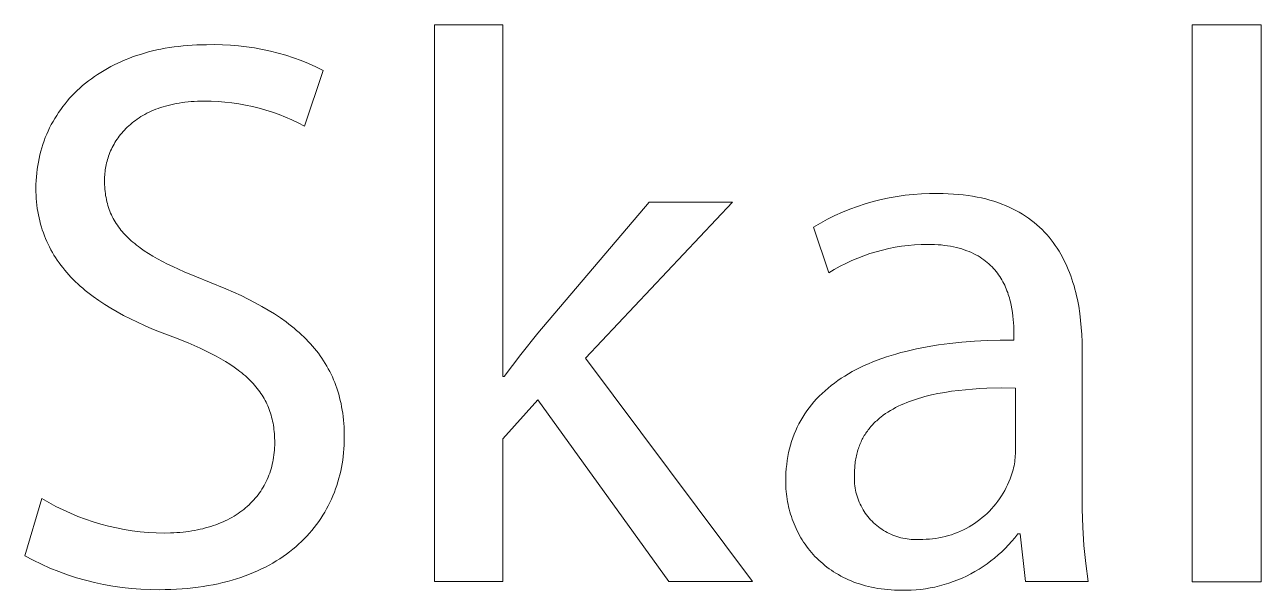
# Model space of a CAD drawing. Header units: millimetres. Extents: x -1893 to 2799, y -925 to 2353.
# Drawn here: x 2413.1 to 2487.2, y -721.5 to -687.7 of the extents above; entities that cross this region are included whole.
import ezdxf

# ---------------------------------------------------------------- set-up
doc = ezdxf.new("R2010")
doc.units = ezdxf.units.MM
doc.header["$MEASUREMENT"] = 0
doc.layers.add('Domyślny', color=7, linetype='Continuous', true_color=0x000000)

msp = doc.modelspace()

# ---------------------------------------------------------------- linework, layer by layer
at = {"layer": 'Domyślny', "color": 18, "lineweight": 15, "true_color": 0x000000}
for p, q in [((2437.676, -721.028), (2437.676, -687.67)), ((2437.676, -687.67), (2441.77, -687.67)), ((2441.77, -687.67), (2441.77, -708.731)), ((2483.097, -687.671), (2487.238, -687.671)), ((2483.097, -721.029), (2483.097, -687.671)), ((2487.238, -687.671), (2487.238, -721.029)), ((2420.537, -689.302), (2420.784, -689.24)), ((2420.784, -689.24), (2421.034, -689.182)), ((2421.034, -689.182), (2421.288, -689.128)), ((2421.288, -689.128), (2421.545, -689.08)), ((2421.545, -689.08), (2421.806, -689.036)), ((2421.806, -689.036), (2422.07, -688.998)), ((2422.07, -688.998), (2422.338, -688.964)), ((2422.338, -688.964), (2422.609, -688.935)), ((2422.609, -688.935), (2422.883, -688.912)), ((2422.883, -688.912), (2423.161, -688.893)), ((2423.161, -688.893), (2423.442, -688.88)), ((2423.442, -688.88), (2423.726, -688.872)), ((2423.726, -688.872), (2424.013, -688.87)), ((2424.013, -688.87), (2424.495, -688.861)), ((2424.495, -688.861), (2424.978, -688.868)), ((2424.978, -688.868), (2425.46, -688.891)), ((2425.46, -688.891), (2425.941, -688.931)), ((2425.941, -688.931), (2426.421, -688.986)), ((2426.421, -688.986), (2426.898, -689.058)), ((2426.898, -689.058), (2427.373, -689.145)), ((2427.373, -689.145), (2427.844, -689.248)), ((2427.844, -689.248), (2428.312, -689.367)), ((2418.486, -690.069), (2418.699, -689.967)), ((2418.699, -689.967), (2418.915, -689.868)), ((2418.915, -689.868), (2419.135, -689.774)), ((2419.135, -689.774), (2419.359, -689.684)), ((2419.359, -689.684), (2419.587, -689.599)), ((2419.587, -689.599), (2419.819, -689.518)), ((2419.819, -689.518), (2420.055, -689.442)), ((2420.055, -689.442), (2420.294, -689.37)), ((2420.294, -689.37), (2420.537, -689.302)), ((2428.312, -689.367), (2428.776, -689.501)), ((2428.776, -689.501), (2429.234, -689.651)), ((2429.234, -689.651), (2429.688, -689.816)), ((2429.688, -689.816), (2430.136, -689.996)), ((2430.136, -689.996), (2430.577, -690.191)), ((2417.3, -690.77), (2417.487, -690.643)), ((2417.487, -690.643), (2417.679, -690.521)), ((2417.679, -690.521), (2417.874, -690.402)), ((2417.874, -690.402), (2418.074, -690.287)), ((2418.074, -690.287), (2418.278, -690.176)), ((2418.278, -690.176), (2418.486, -690.069)), ((2431.012, -690.401), (2429.887, -693.744)), ((2430.577, -690.191), (2431.012, -690.401)), ((2416.269, -691.609), (2416.43, -691.46)), ((2416.43, -691.46), (2416.595, -691.315)), ((2416.595, -691.315), (2416.765, -691.173)), ((2416.765, -691.173), (2416.939, -691.035)), ((2416.939, -691.035), (2417.117, -690.901)), ((2417.117, -690.901), (2417.3, -690.77)), ((2415.674, -692.239), (2415.815, -692.077)), ((2415.815, -692.077), (2415.962, -691.917)), ((2415.962, -691.917), (2416.113, -691.761)), ((2416.113, -691.761), (2416.269, -691.609)), ((2415.037, -693.101), (2415.154, -692.922)), ((2415.154, -692.922), (2415.277, -692.747)), ((2415.277, -692.747), (2415.404, -692.574)), ((2415.404, -692.574), (2415.537, -692.405)), ((2415.537, -692.405), (2415.674, -692.239)), ((2420.45, -692.971), (2420.326, -693.036)), ((2420.577, -692.908), (2420.45, -692.971)), ((2420.707, -692.848), (2420.577, -692.908)), ((2420.842, -692.789), (2420.707, -692.848)), ((2420.979, -692.734), (2420.842, -692.789)), ((2421.12, -692.681), (2420.979, -692.734)), ((2421.265, -692.631), (2421.12, -692.681)), ((2421.413, -692.583), (2421.265, -692.631)), ((2421.565, -692.538), (2421.413, -692.583)), ((2421.72, -692.497), (2421.565, -692.538)), ((2421.879, -692.458), (2421.72, -692.497)), ((2422.041, -692.422), (2421.879, -692.458)), ((2422.208, -692.389), (2422.041, -692.422)), ((2422.377, -692.359), (2422.208, -692.389)), ((2422.551, -692.333), (2422.377, -692.359)), ((2422.728, -692.31), (2422.551, -692.333)), ((2422.909, -692.29), (2422.728, -692.31)), ((2423.094, -692.274), (2422.909, -692.29)), ((2423.283, -692.261), (2423.094, -692.274)), ((2423.475, -692.252), (2423.283, -692.261)), ((2423.672, -692.246), (2423.475, -692.252)), ((2423.872, -692.244), (2423.672, -692.246)), ((2424.29, -692.248), (2423.872, -692.244)), ((2424.707, -692.266), (2424.29, -692.248)), ((2425.123, -692.298), (2424.707, -692.266)), ((2425.539, -692.344), (2425.123, -692.298)), ((2425.952, -692.403), (2425.539, -692.344)), ((2426.363, -692.477), (2425.952, -692.403)), ((2426.772, -692.564), (2426.363, -692.477)), ((2427.177, -692.665), (2426.772, -692.564)), ((2427.579, -692.78), (2427.177, -692.665)), ((2427.976, -692.908), (2427.579, -692.78)), ((2428.369, -693.049), (2427.976, -692.908)), ((2414.617, -693.844), (2414.715, -693.654)), ((2414.715, -693.654), (2414.817, -693.467)), ((2414.817, -693.467), (2414.924, -693.282)), ((2414.924, -693.282), (2415.037, -693.101)), ((2419.362, -693.718), (2419.271, -693.803)), ((2419.456, -693.635), (2419.362, -693.718)), ((2419.553, -693.553), (2419.456, -693.635)), ((2419.654, -693.474), (2419.553, -693.553)), ((2419.757, -693.396), (2419.654, -693.474)), ((2419.864, -693.32), (2419.757, -693.396)), ((2419.975, -693.246), (2419.864, -693.32)), ((2420.088, -693.174), (2419.975, -693.246)), ((2420.205, -693.104), (2420.088, -693.174)), ((2420.326, -693.036), (2420.205, -693.104)), ((2428.757, -693.204), (2428.369, -693.049)), ((2429.14, -693.371), (2428.757, -693.204)), ((2429.517, -693.552), (2429.14, -693.371)), ((2429.887, -693.744), (2429.517, -693.552)), ((2414.281, -694.633), (2414.357, -694.432)), ((2414.357, -694.432), (2414.438, -694.233)), ((2414.438, -694.233), (2414.525, -694.037)), ((2414.525, -694.037), (2414.617, -693.844)), ((2418.721, -694.438), (2418.655, -694.533)), ((2418.791, -694.343), (2418.721, -694.438)), ((2418.863, -694.25), (2418.791, -694.343)), ((2418.938, -694.158), (2418.863, -694.25)), ((2419.017, -694.067), (2418.938, -694.158)), ((2419.098, -693.977), (2419.017, -694.067)), ((2419.183, -693.889), (2419.098, -693.977)), ((2419.271, -693.803), (2419.183, -693.889)), ((2414.084, -695.252), (2414.144, -695.043)), ((2414.144, -695.043), (2414.21, -694.837)), ((2414.21, -694.837), (2414.281, -694.633)), ((2418.319, -695.126), (2418.273, -695.227)), ((2418.368, -695.025), (2418.319, -695.126)), ((2418.419, -694.925), (2418.368, -695.025)), ((2418.474, -694.826), (2418.419, -694.925)), ((2418.531, -694.727), (2418.474, -694.826)), ((2418.592, -694.63), (2418.531, -694.727)), ((2418.655, -694.533), (2418.592, -694.63)), ((2413.9, -696.11), (2413.938, -695.892)), ((2413.938, -695.892), (2413.981, -695.676)), ((2413.981, -695.676), (2414.03, -695.463)), ((2414.03, -695.463), (2414.084, -695.252)), ((2418.055, -695.845), (2418.029, -695.948)), ((2418.085, -695.741), (2418.055, -695.845)), ((2418.117, -695.638), (2418.085, -695.741)), ((2418.152, -695.534), (2418.117, -695.638)), ((2418.189, -695.432), (2418.152, -695.534)), ((2418.23, -695.329), (2418.189, -695.432)), ((2418.273, -695.227), (2418.23, -695.329)), ((2413.821, -696.777), (2413.841, -696.553)), ((2413.841, -696.553), (2413.868, -696.33)), ((2413.868, -696.33), (2413.9, -696.11)), ((2417.915, -696.673), (2417.908, -696.775)), ((2417.923, -696.57), (2417.915, -696.673)), ((2417.934, -696.467), (2417.923, -696.57)), ((2417.948, -696.364), (2417.934, -696.467)), ((2417.964, -696.26), (2417.948, -696.364)), ((2417.983, -696.156), (2417.964, -696.26)), ((2418.005, -696.052), (2417.983, -696.156)), ((2418.029, -695.948), (2418.005, -696.052)), ((2413.794, -697.463), (2413.797, -697.232)), ((2413.797, -697.232), (2413.806, -697.004)), ((2413.806, -697.004), (2413.821, -696.777)), ((2417.905, -696.877), (2417.903, -696.979)), ((2417.903, -696.979), (2417.905, -697.117)), ((2417.908, -696.775), (2417.905, -696.877)), ((2417.905, -697.117), (2417.909, -697.253)), ((2417.909, -697.253), (2417.916, -697.386)), ((2417.916, -697.386), (2417.926, -697.518)), ((2413.797, -697.67), (2413.794, -697.463)), ((2413.804, -697.875), (2413.797, -697.67)), ((2413.815, -698.078), (2413.804, -697.875)), ((2413.831, -698.277), (2413.815, -698.078)), ((2417.926, -697.518), (2417.939, -697.648)), ((2417.939, -697.648), (2417.955, -697.775)), ((2417.955, -697.775), (2417.973, -697.901)), ((2417.973, -697.901), (2417.995, -698.025)), ((2417.995, -698.025), (2418.019, -698.147)), ((2418.019, -698.147), (2418.046, -698.267)), ((2463.976, -698.262), (2464.45, -698.143)), ((2464.45, -698.143), (2464.928, -698.04)), ((2464.928, -698.04), (2465.409, -697.954)), ((2465.409, -697.954), (2465.893, -697.885)), ((2465.893, -697.885), (2466.379, -697.832)), ((2466.379, -697.832), (2466.866, -697.797)), ((2466.866, -697.797), (2467.355, -697.778)), ((2467.355, -697.778), (2467.843, -697.777)), ((2467.843, -697.777), (2468.165, -697.78)), ((2468.165, -697.78), (2468.479, -697.791)), ((2468.479, -697.791), (2468.785, -697.808)), ((2468.785, -697.808), (2469.084, -697.831)), ((2469.084, -697.831), (2469.375, -697.862)), ((2469.375, -697.862), (2469.66, -697.898)), ((2469.66, -697.898), (2469.937, -697.941)), ((2469.937, -697.941), (2470.207, -697.99)), ((2470.207, -697.99), (2470.47, -698.045)), ((2470.47, -698.045), (2470.726, -698.106)), ((2470.726, -698.106), (2470.976, -698.173)), ((2413.852, -698.474), (2413.831, -698.277)), ((2413.877, -698.669), (2413.852, -698.474)), ((2413.907, -698.861), (2413.877, -698.669)), ((2413.941, -699.051), (2413.907, -698.861)), ((2418.046, -698.267), (2418.076, -698.385)), ((2418.076, -698.385), (2418.11, -698.501)), ((2418.11, -698.501), (2418.146, -698.616)), ((2418.146, -698.616), (2418.185, -698.729)), ((2418.185, -698.729), (2418.227, -698.841)), ((2418.227, -698.841), (2418.272, -698.95)), ((2443.879, -706.138), (2450.55, -698.294)), ((2455.535, -698.294), (2446.738, -707.638)), ((2450.55, -698.294), (2455.535, -698.294)), ((2461.684, -699.102), (2462.13, -698.902)), ((2462.13, -698.902), (2462.583, -698.718)), ((2462.583, -698.718), (2463.042, -698.55)), ((2463.042, -698.55), (2463.506, -698.398)), ((2463.506, -698.398), (2463.976, -698.262)), ((2470.976, -698.173), (2471.218, -698.245)), ((2471.218, -698.245), (2471.454, -698.324)), ((2471.454, -698.324), (2471.683, -698.407)), ((2471.683, -698.407), (2471.906, -698.496)), ((2471.906, -698.496), (2472.123, -698.59)), ((2472.123, -698.59), (2472.333, -698.69)), ((2472.333, -698.69), (2472.536, -698.794)), ((2472.536, -698.794), (2472.734, -698.904)), ((2472.734, -698.904), (2472.925, -699.018)), ((2413.979, -699.238), (2413.941, -699.051)), ((2414.022, -699.423), (2413.979, -699.238)), ((2414.07, -699.606), (2414.022, -699.423)), ((2414.121, -699.786), (2414.07, -699.606)), ((2418.272, -698.95), (2418.32, -699.059)), ((2418.32, -699.059), (2418.371, -699.165)), ((2418.371, -699.165), (2418.426, -699.271)), ((2418.426, -699.271), (2418.483, -699.374)), ((2418.483, -699.374), (2418.543, -699.477)), ((2418.543, -699.477), (2418.606, -699.577)), ((2418.606, -699.577), (2418.673, -699.677)), ((2460.391, -699.793), (2460.814, -699.547)), ((2460.814, -699.547), (2461.245, -699.317)), ((2461.245, -699.317), (2461.684, -699.102)), ((2472.925, -699.018), (2473.11, -699.137)), ((2473.11, -699.137), (2473.29, -699.26)), ((2473.29, -699.26), (2473.463, -699.388)), ((2473.463, -699.388), (2473.631, -699.52)), ((2473.631, -699.52), (2473.793, -699.657)), ((2414.177, -699.964), (2414.121, -699.786)), ((2414.238, -700.139), (2414.177, -699.964)), ((2414.302, -700.312), (2414.238, -700.139)), ((2414.371, -700.483), (2414.302, -700.312)), ((2418.673, -699.677), (2418.742, -699.775)), ((2418.742, -699.775), (2418.815, -699.872)), ((2418.815, -699.872), (2418.891, -699.968)), ((2418.891, -699.968), (2418.969, -700.063)), ((2418.969, -700.063), (2419.051, -700.156)), ((2419.051, -700.156), (2419.137, -700.249)), ((2419.137, -700.249), (2419.225, -700.34)), ((2419.225, -700.34), (2419.317, -700.43)), ((2461.312, -702.527), (2460.391, -699.793)), ((2473.793, -699.657), (2473.949, -699.798)), ((2473.949, -699.798), (2474.1, -699.942)), ((2474.1, -699.942), (2474.245, -700.091)), ((2474.245, -700.091), (2474.385, -700.243)), ((2474.385, -700.243), (2474.519, -700.399)), ((2414.444, -700.652), (2414.371, -700.483)), ((2414.521, -700.818), (2414.444, -700.652)), ((2414.603, -700.982), (2414.521, -700.818)), ((2414.688, -701.144), (2414.603, -700.982)), ((2419.317, -700.43), (2419.411, -700.519)), ((2419.411, -700.519), (2419.509, -700.608)), ((2419.509, -700.608), (2419.61, -700.695)), ((2419.61, -700.695), (2419.715, -700.782)), ((2419.715, -700.782), (2419.822, -700.867)), ((2419.822, -700.867), (2419.933, -700.952)), ((2419.933, -700.952), (2420.047, -701.037)), ((2420.047, -701.037), (2420.285, -701.203)), ((2464.912, -701.077), (2464.532, -701.165)), ((2465.295, -701.001), (2464.912, -701.077)), ((2465.68, -700.939), (2465.295, -701.001)), ((2466.067, -700.89), (2465.68, -700.939)), ((2466.455, -700.855), (2466.067, -700.89)), ((2466.844, -700.833), (2466.455, -700.855)), ((2467.234, -700.824), (2466.844, -700.833)), ((2467.449, -700.826), (2467.234, -700.824)), ((2467.659, -700.834), (2467.449, -700.826)), ((2467.862, -700.846), (2467.659, -700.834)), ((2468.059, -700.862), (2467.862, -700.846)), ((2468.251, -700.883), (2468.059, -700.862)), ((2468.437, -700.909), (2468.251, -700.883)), ((2468.618, -700.939), (2468.437, -700.909)), ((2468.793, -700.973), (2468.618, -700.939)), ((2468.963, -701.011), (2468.793, -700.973)), ((2469.127, -701.053), (2468.963, -701.011)), ((2469.286, -701.099), (2469.127, -701.053)), ((2469.44, -701.149), (2469.286, -701.099)), ((2474.519, -700.399), (2474.649, -700.559)), ((2474.649, -700.559), (2474.773, -700.722)), ((2474.773, -700.722), (2474.892, -700.889)), ((2474.892, -700.889), (2475.006, -701.058)), ((2475.006, -701.058), (2475.115, -701.231)), ((2414.778, -701.304), (2414.688, -701.144)), ((2414.872, -701.462), (2414.778, -701.304)), ((2414.97, -701.617), (2414.872, -701.462)), ((2415.071, -701.771), (2414.97, -701.617)), ((2415.177, -701.922), (2415.071, -701.771)), ((2420.285, -701.203), (2420.537, -701.366)), ((2420.537, -701.366), (2420.801, -701.528)), ((2420.801, -701.528), (2421.079, -701.687)), ((2421.079, -701.687), (2421.371, -701.845)), ((2421.371, -701.845), (2421.676, -702.002)), ((2462.691, -701.799), (2462.337, -701.963)), ((2463.05, -701.647), (2462.691, -701.799)), ((2463.414, -701.508), (2463.05, -701.647)), ((2463.783, -701.381), (2463.414, -701.508)), ((2464.156, -701.266), (2463.783, -701.381)), ((2464.532, -701.165), (2464.156, -701.266)), ((2469.589, -701.202), (2469.44, -701.149)), ((2469.733, -701.259), (2469.589, -701.202)), ((2469.872, -701.319), (2469.733, -701.259)), ((2470.006, -701.383), (2469.872, -701.319)), ((2470.136, -701.449), (2470.006, -701.383)), ((2470.261, -701.519), (2470.136, -701.449)), ((2470.381, -701.592), (2470.261, -701.519)), ((2470.497, -701.667), (2470.381, -701.592)), ((2470.608, -701.746), (2470.497, -701.667)), ((2470.715, -701.826), (2470.608, -701.746)), ((2470.818, -701.91), (2470.715, -701.826)), ((2475.115, -701.231), (2475.219, -701.407)), ((2475.219, -701.407), (2475.319, -701.586)), ((2475.319, -701.586), (2475.414, -701.767)), ((2475.414, -701.767), (2475.504, -701.951)), ((2415.287, -702.071), (2415.177, -701.922)), ((2415.401, -702.218), (2415.287, -702.071)), ((2415.519, -702.363), (2415.401, -702.218)), ((2415.64, -702.506), (2415.519, -702.363)), ((2415.766, -702.647), (2415.64, -702.506)), ((2421.676, -702.002), (2421.994, -702.158)), ((2421.994, -702.158), (2422.673, -702.467)), ((2422.673, -702.467), (2423.408, -702.776)), ((2461.648, -702.327), (2461.312, -702.527)), ((2461.989, -702.139), (2461.648, -702.327)), ((2462.337, -701.963), (2461.989, -702.139)), ((2470.917, -701.995), (2470.818, -701.91)), ((2471.011, -702.083), (2470.917, -701.995)), ((2471.102, -702.173), (2471.011, -702.083)), ((2471.188, -702.266), (2471.102, -702.173)), ((2471.271, -702.36), (2471.188, -702.266)), ((2471.35, -702.456), (2471.271, -702.36)), ((2471.426, -702.553), (2471.35, -702.456)), ((2471.498, -702.653), (2471.426, -702.553)), ((2475.504, -701.951), (2475.59, -702.138)), ((2475.59, -702.138), (2475.671, -702.327)), ((2475.671, -702.327), (2475.748, -702.518)), ((2475.748, -702.518), (2475.821, -702.712)), ((2415.895, -702.786), (2415.766, -702.647)), ((2416.029, -702.924), (2415.895, -702.786)), ((2416.166, -703.059), (2416.029, -702.924)), ((2416.306, -703.192), (2416.166, -703.059)), ((2416.451, -703.324), (2416.306, -703.192)), ((2416.599, -703.453), (2416.451, -703.324)), ((2423.408, -702.776), (2424.2, -703.088)), ((2424.2, -703.088), (2425.174, -703.484)), ((2471.566, -702.753), (2471.498, -702.653)), ((2471.631, -702.855), (2471.566, -702.753)), ((2471.693, -702.959), (2471.631, -702.855)), ((2471.751, -703.063), (2471.693, -702.959)), ((2471.806, -703.169), (2471.751, -703.063)), ((2471.858, -703.275), (2471.806, -703.169)), ((2471.907, -703.383), (2471.858, -703.275)), ((2475.821, -702.712), (2475.889, -702.908)), ((2475.889, -702.908), (2475.953, -703.105)), ((2475.953, -703.105), (2476.014, -703.305)), ((2476.014, -703.305), (2476.07, -703.506)), ((2416.751, -703.581), (2416.599, -703.453)), ((2416.907, -703.707), (2416.751, -703.581)), ((2417.066, -703.831), (2416.907, -703.707)), ((2417.229, -703.954), (2417.066, -703.831)), ((2417.565, -704.193), (2417.229, -703.954)), ((2425.174, -703.484), (2425.638, -703.687)), ((2425.638, -703.687), (2426.086, -703.893)), ((2426.086, -703.893), (2426.518, -704.104)), ((2471.954, -703.491), (2471.907, -703.383)), ((2471.997, -703.599), (2471.954, -703.491)), ((2472.038, -703.708), (2471.997, -703.599)), ((2472.076, -703.818), (2472.038, -703.708)), ((2472.111, -703.927), (2472.076, -703.818)), ((2472.144, -704.037), (2472.111, -703.927)), ((2472.175, -704.147), (2472.144, -704.037)), ((2476.07, -703.506), (2476.122, -703.709)), ((2476.122, -703.709), (2476.171, -703.914)), ((2476.171, -703.914), (2476.216, -704.12)), ((2417.916, -704.426), (2417.565, -704.193)), ((2418.281, -704.652), (2417.916, -704.426)), ((2418.659, -704.872), (2418.281, -704.652)), ((2426.518, -704.104), (2426.936, -704.32)), ((2426.936, -704.32), (2427.337, -704.54)), ((2427.337, -704.54), (2427.723, -704.765)), ((2427.723, -704.765), (2428.094, -704.995)), ((2472.203, -704.257), (2472.175, -704.147)), ((2472.229, -704.366), (2472.203, -704.257)), ((2472.252, -704.475), (2472.229, -704.366)), ((2472.294, -704.693), (2472.252, -704.475)), ((2472.327, -704.907), (2472.294, -704.693)), ((2476.216, -704.12), (2476.257, -704.327)), ((2476.257, -704.327), (2476.295, -704.536)), ((2476.295, -704.536), (2476.36, -704.956)), ((2419.051, -705.085), (2418.659, -704.872)), ((2419.456, -705.292), (2419.051, -705.085)), ((2419.874, -705.493), (2419.456, -705.292)), ((2420.305, -705.689), (2419.874, -705.493)), ((2428.094, -704.995), (2428.448, -705.231)), ((2428.448, -705.231), (2428.787, -705.472)), ((2428.787, -705.472), (2428.951, -705.595)), ((2472.354, -705.118), (2472.327, -704.907)), ((2472.375, -705.325), (2472.354, -705.118)), ((2472.389, -705.526), (2472.375, -705.325)), ((2472.399, -705.721), (2472.389, -705.526)), ((2476.36, -704.956), (2476.412, -705.379)), ((2476.412, -705.379), (2476.451, -705.805)), ((2420.748, -705.879), (2420.305, -705.689)), ((2421.205, -706.063), (2420.748, -705.879)), ((2421.673, -706.242), (2421.205, -706.063)), ((2422.153, -706.416), (2421.673, -706.242)), ((2428.951, -705.595), (2429.111, -705.72)), ((2429.111, -705.72), (2429.267, -705.846)), ((2429.267, -705.846), (2429.419, -705.974)), ((2429.419, -705.974), (2429.567, -706.103)), ((2429.567, -706.103), (2429.711, -706.234)), ((2429.711, -706.234), (2429.851, -706.367)), ((2442.85, -707.418), (2443.879, -706.138)), ((2472.404, -705.909), (2472.399, -705.721)), ((2472.406, -706.089), (2472.404, -705.909)), ((2472.406, -706.558), (2472.406, -706.089)), ((2476.451, -705.805), (2476.478, -706.233)), ((2476.478, -706.233), (2476.494, -706.661)), ((2422.923, -706.724), (2422.153, -706.416)), ((2423.286, -706.88), (2422.923, -706.724)), ((2423.634, -707.036), (2423.286, -706.88)), ((2423.967, -707.194), (2423.634, -707.036)), ((2429.851, -706.367), (2429.988, -706.502)), ((2429.988, -706.502), (2430.12, -706.639)), ((2430.12, -706.639), (2430.249, -706.777)), ((2430.249, -706.777), (2430.373, -706.917)), ((2430.373, -706.917), (2430.494, -707.06)), ((2430.494, -707.06), (2430.611, -707.204)), ((2466.565, -707.088), (2467.212, -706.961)), ((2467.212, -706.961), (2467.883, -706.851)), ((2467.883, -706.851), (2468.578, -706.758)), ((2468.578, -706.758), (2469.297, -706.683)), ((2469.297, -706.683), (2470.04, -706.625)), ((2470.04, -706.625), (2470.805, -706.585)), ((2470.805, -706.585), (2471.594, -706.562)), ((2471.594, -706.562), (2472.406, -706.558)), ((2476.494, -706.661), (2476.499, -707.089)), ((2424.287, -707.353), (2423.967, -707.194)), ((2424.592, -707.514), (2424.287, -707.353)), ((2424.883, -707.676), (2424.592, -707.514)), ((2425.16, -707.841), (2424.883, -707.676)), ((2430.611, -707.204), (2430.723, -707.35)), ((2430.723, -707.35), (2430.832, -707.498)), ((2430.832, -707.498), (2430.937, -707.648)), ((2430.937, -707.648), (2431.038, -707.801)), ((2431.038, -707.801), (2431.135, -707.955)), ((2441.863, -708.731), (2442.85, -707.418)), ((2446.738, -707.638), (2456.753, -721.028)), ((2463.956, -707.869), (2464.221, -707.766)), ((2464.221, -707.766), (2464.493, -707.666)), ((2464.493, -707.666), (2464.77, -707.571)), ((2464.77, -707.571), (2465.054, -707.48)), ((2465.054, -707.48), (2465.344, -707.393)), ((2465.344, -707.393), (2465.64, -707.31)), ((2465.64, -707.31), (2465.942, -707.232)), ((2465.942, -707.232), (2466.565, -707.088)), ((2476.499, -707.089), (2476.499, -715.589)), ((2425.424, -708.008), (2425.16, -707.841)), ((2425.674, -708.178), (2425.424, -708.008)), ((2425.911, -708.35), (2425.674, -708.178)), ((2426.025, -708.438), (2425.911, -708.35)), ((2426.135, -708.526), (2426.025, -708.438)), ((2426.242, -708.615), (2426.135, -708.526)), ((2431.135, -707.955), (2431.228, -708.112)), ((2431.228, -708.112), (2431.317, -708.271)), ((2431.317, -708.271), (2431.402, -708.432)), ((2431.402, -708.432), (2431.484, -708.595)), ((2462.498, -708.578), (2462.725, -708.449)), ((2462.725, -708.449), (2462.959, -708.325)), ((2462.959, -708.325), (2463.199, -708.205)), ((2463.199, -708.205), (2463.445, -708.089)), ((2463.445, -708.089), (2463.697, -707.977)), ((2463.697, -707.977), (2463.956, -707.869)), ((2426.346, -708.704), (2426.242, -708.615)), ((2426.447, -708.795), (2426.346, -708.704)), ((2426.544, -708.886), (2426.447, -708.795)), ((2426.638, -708.979), (2426.544, -708.886)), ((2426.729, -709.072), (2426.638, -708.979)), ((2426.817, -709.166), (2426.729, -709.072)), ((2426.902, -709.261), (2426.817, -709.166)), ((2426.984, -709.358), (2426.902, -709.261)), ((2431.484, -708.595), (2431.561, -708.761)), ((2431.561, -708.761), (2431.634, -708.929)), ((2431.634, -708.929), (2431.704, -709.1)), ((2431.704, -709.1), (2431.769, -709.273)), ((2431.769, -709.273), (2431.831, -709.448)), ((2441.77, -708.731), (2441.863, -708.731)), ((2461.271, -709.432), (2461.459, -709.28)), ((2461.459, -709.28), (2461.654, -709.131)), ((2461.654, -709.131), (2461.855, -708.987)), ((2461.855, -708.987), (2462.063, -708.847)), ((2462.063, -708.847), (2462.277, -708.71)), ((2462.277, -708.71), (2462.498, -708.578)), ((2427.063, -709.455), (2426.984, -709.358)), ((2427.138, -709.553), (2427.063, -709.455)), ((2427.211, -709.653), (2427.138, -709.553)), ((2427.281, -709.753), (2427.211, -709.653)), ((2427.347, -709.855), (2427.281, -709.753)), ((2427.411, -709.958), (2427.347, -709.855)), ((2427.472, -710.062), (2427.411, -709.958)), ((2431.831, -709.448), (2431.888, -709.626)), ((2431.888, -709.626), (2431.942, -709.807)), ((2431.942, -709.807), (2431.992, -709.99)), ((2431.992, -709.99), (2432.037, -710.175)), ((2460.583, -710.082), (2460.745, -709.914)), ((2460.745, -709.914), (2460.914, -709.749)), ((2460.914, -709.749), (2461.089, -709.589)), ((2461.089, -709.589), (2461.271, -709.432)), ((2466.89, -709.994), (2466.703, -710.049)), ((2467.079, -709.942), (2466.89, -709.994)), ((2467.465, -709.846), (2467.079, -709.942)), ((2467.86, -709.762), (2467.465, -709.846)), ((2468.263, -709.689), (2467.86, -709.762)), ((2468.673, -709.625), (2468.263, -709.689)), ((2469.088, -709.572), (2468.673, -709.625)), ((2469.509, -709.528), (2469.088, -709.572)), ((2469.933, -709.492), (2469.509, -709.528)), ((2470.36, -709.464), (2469.933, -709.492)), ((2470.789, -709.445), (2470.36, -709.464)), ((2471.647, -709.426), (2470.789, -709.445)), ((2472.499, -709.433), (2471.647, -709.426)), ((2472.499, -713.37), (2472.499, -709.433)), ((2427.53, -710.167), (2427.472, -710.062)), ((2427.585, -710.274), (2427.53, -710.167)), ((2427.637, -710.382), (2427.585, -710.274)), ((2427.686, -710.491), (2427.637, -710.382)), ((2427.732, -710.601), (2427.686, -710.491)), ((2427.776, -710.713), (2427.732, -710.601)), ((2427.817, -710.827), (2427.776, -710.713)), ((2432.037, -710.175), (2432.079, -710.363)), ((2432.079, -710.363), (2432.117, -710.554)), ((2432.117, -710.554), (2432.151, -710.748)), ((2432.151, -710.748), (2432.18, -710.945)), ((2443.879, -710.137), (2441.77, -712.481)), ((2451.722, -721.028), (2443.879, -710.137)), ((2460.001, -710.795), (2460.137, -710.611)), ((2460.137, -710.611), (2460.279, -710.431)), ((2460.279, -710.431), (2460.427, -710.254)), ((2460.427, -710.254), (2460.583, -710.082)), ((2465.165, -710.688), (2465.012, -710.777)), ((2465.322, -710.604), (2465.165, -710.688)), ((2465.483, -710.523), (2465.322, -710.604)), ((2465.647, -710.445), (2465.483, -710.523)), ((2465.815, -710.371), (2465.647, -710.445)), ((2465.986, -710.3), (2465.815, -710.371)), ((2466.161, -710.232), (2465.986, -710.3)), ((2466.339, -710.168), (2466.161, -710.232)), ((2466.519, -710.107), (2466.339, -710.168)), ((2466.703, -710.049), (2466.519, -710.107)), ((2427.855, -710.941), (2427.817, -710.827)), ((2427.89, -711.058), (2427.855, -710.941)), ((2427.922, -711.175), (2427.89, -711.058)), ((2427.952, -711.294), (2427.922, -711.175)), ((2427.979, -711.415), (2427.952, -711.294)), ((2428.004, -711.537), (2427.979, -711.415)), ((2432.18, -710.945), (2432.206, -711.144)), ((2432.206, -711.144), (2432.228, -711.346)), ((2432.228, -711.346), (2432.246, -711.551)), ((2459.528, -711.569), (2459.636, -711.37)), ((2459.636, -711.37), (2459.751, -711.174)), ((2459.751, -711.174), (2459.873, -710.982)), ((2459.873, -710.982), (2460.001, -710.795)), ((2464.064, -711.501), (2464.005, -711.56)), ((2464.124, -711.443), (2464.064, -711.501)), ((2464.186, -711.386), (2464.124, -711.443)), ((2464.248, -711.33), (2464.186, -711.386)), ((2464.312, -711.274), (2464.248, -711.33)), ((2464.377, -711.22), (2464.312, -711.274)), ((2464.443, -711.167), (2464.377, -711.22)), ((2464.579, -711.064), (2464.443, -711.167)), ((2464.719, -710.964), (2464.579, -711.064)), ((2464.863, -710.869), (2464.719, -710.964)), ((2465.012, -710.777), (2464.863, -710.869)), ((2428.025, -711.661), (2428.004, -711.537)), ((2428.044, -711.787), (2428.025, -711.661)), ((2428.061, -711.914), (2428.044, -711.787)), ((2428.075, -712.042), (2428.061, -711.914)), ((2428.086, -712.173), (2428.075, -712.042)), ((2428.095, -712.305), (2428.086, -712.173)), ((2432.246, -711.551), (2432.26, -711.759)), ((2432.26, -711.759), (2432.27, -711.969)), ((2432.27, -711.969), (2432.276, -712.183)), ((2432.276, -712.183), (2432.278, -712.4)), ((2459.163, -712.405), (2459.244, -712.19)), ((2459.244, -712.19), (2459.331, -711.979)), ((2459.331, -711.979), (2459.426, -711.772)), ((2459.426, -711.772), (2459.528, -711.569)), ((2463.49, -712.21), (2463.446, -712.281)), ((2463.535, -712.14), (2463.49, -712.21)), ((2463.582, -712.071), (2463.535, -712.14)), ((2463.63, -712.004), (2463.582, -712.071)), ((2463.68, -711.937), (2463.63, -712.004)), ((2463.731, -711.872), (2463.68, -711.937)), ((2463.783, -711.807), (2463.731, -711.872)), ((2463.837, -711.744), (2463.783, -711.807)), ((2463.892, -711.682), (2463.837, -711.744)), ((2463.948, -711.62), (2463.892, -711.682)), ((2464.005, -711.56), (2463.948, -711.62)), ((2428.101, -712.439), (2428.095, -712.305)), ((2428.099, -713.008), (2428.104, -712.861)), ((2428.105, -712.575), (2428.101, -712.439)), ((2428.104, -712.861), (2428.106, -712.712)), ((2428.106, -712.712), (2428.105, -712.575)), ((2432.267, -712.855), (2432.254, -713.081)), ((2432.275, -712.628), (2432.267, -712.855)), ((2432.278, -712.4), (2432.275, -712.628)), ((2441.77, -712.481), (2441.77, -721.028)), ((2458.962, -713.071), (2459.022, -712.845)), ((2459.022, -712.845), (2459.089, -712.623)), ((2459.089, -712.623), (2459.163, -712.405)), ((2463.117, -712.971), (2463.088, -713.053)), ((2463.147, -712.89), (2463.117, -712.971)), ((2463.179, -712.81), (2463.147, -712.89)), ((2463.213, -712.731), (2463.179, -712.81)), ((2463.248, -712.653), (2463.213, -712.731)), ((2463.284, -712.576), (2463.248, -712.653)), ((2463.322, -712.501), (2463.284, -712.576)), ((2463.362, -712.426), (2463.322, -712.501)), ((2463.403, -712.353), (2463.362, -712.426)), ((2463.446, -712.281), (2463.403, -712.353)), ((2427.993, -713.86), (2428.019, -713.722)), ((2428.019, -713.722), (2428.042, -713.582)), ((2428.042, -713.582), (2428.062, -713.441)), ((2428.062, -713.441), (2428.078, -713.298)), ((2428.078, -713.298), (2428.09, -713.154)), ((2428.09, -713.154), (2428.099, -713.008)), ((2432.212, -713.529), (2432.182, -713.751)), ((2432.235, -713.305), (2432.212, -713.529)), ((2432.254, -713.081), (2432.235, -713.305)), ((2458.824, -713.771), (2458.863, -713.534)), ((2458.863, -713.534), (2458.909, -713.301)), ((2458.909, -713.301), (2458.962, -713.071)), ((2462.933, -713.665), (2462.918, -713.757)), ((2462.95, -713.574), (2462.933, -713.665)), ((2462.969, -713.484), (2462.95, -713.574)), ((2462.99, -713.396), (2462.969, -713.484)), ((2463.012, -713.308), (2462.99, -713.396)), ((2463.036, -713.222), (2463.012, -713.308)), ((2463.061, -713.137), (2463.036, -713.222)), ((2463.088, -713.053), (2463.061, -713.137)), ((2472.477, -713.735), (2472.489, -713.614)), ((2472.489, -713.614), (2472.496, -713.492)), ((2472.496, -713.492), (2472.499, -713.37)), ((2427.809, -714.524), (2427.852, -714.395)), ((2427.852, -714.395), (2427.892, -714.264)), ((2427.892, -714.264), (2427.929, -714.131)), ((2427.929, -714.131), (2427.963, -713.996)), ((2427.963, -713.996), (2427.993, -713.86)), ((2432.063, -714.408), (2432.013, -714.624)), ((2432.108, -714.191), (2432.063, -714.408)), ((2432.148, -713.972), (2432.108, -714.191)), ((2432.182, -713.751), (2432.148, -713.972)), ((2458.749, -714.504), (2458.767, -714.256)), ((2458.767, -714.256), (2458.792, -714.011)), ((2458.792, -714.011), (2458.824, -713.771)), ((2462.86, -714.439), (2462.859, -714.542)), ((2462.863, -714.338), (2462.86, -714.439)), ((2462.868, -714.238), (2462.863, -714.338)), ((2462.874, -714.139), (2462.868, -714.238)), ((2462.882, -714.042), (2462.874, -714.139)), ((2462.892, -713.946), (2462.882, -714.042)), ((2462.904, -713.851), (2462.892, -713.946)), ((2462.918, -713.757), (2462.904, -713.851)), ((2472.291, -714.568), (2472.329, -714.452)), ((2472.329, -714.452), (2472.363, -714.334)), ((2472.363, -714.334), (2472.394, -714.216)), ((2472.394, -714.216), (2472.42, -714.097)), ((2472.42, -714.097), (2472.443, -713.977)), ((2472.443, -713.977), (2472.462, -713.857)), ((2472.462, -713.857), (2472.477, -713.735)), ((2427.477, -715.262), (2427.54, -715.144)), ((2427.54, -715.144), (2427.601, -715.024)), ((2427.601, -715.024), (2427.658, -714.902)), ((2427.658, -714.902), (2427.711, -714.778)), ((2427.711, -714.778), (2427.762, -714.652)), ((2427.762, -714.652), (2427.809, -714.524)), ((2431.896, -715.051), (2431.829, -715.261)), ((2431.957, -714.838), (2431.896, -715.051)), ((2432.013, -714.624), (2431.957, -714.838)), ((2458.734, -715.011), (2458.738, -714.755)), ((2458.736, -715.165), (2458.734, -715.011)), ((2458.741, -715.319), (2458.736, -715.165)), ((2458.738, -714.755), (2458.749, -714.504)), ((2462.852, -714.668), (2462.848, -714.794)), ((2462.848, -714.794), (2462.849, -714.92)), ((2462.849, -714.92), (2462.855, -715.046)), ((2462.859, -714.542), (2462.852, -714.668)), ((2462.855, -715.046), (2462.864, -715.171)), ((2462.864, -715.171), (2462.878, -715.297)), ((2472.033, -715.22), (2472.111, -715.043)), ((2472.111, -715.043), (2472.184, -714.864)), ((2472.184, -714.864), (2472.25, -714.683)), ((2472.25, -714.683), (2472.291, -714.568)), ((2426.941, -716.033), (2427.027, -715.93)), ((2427.027, -715.93), (2427.11, -715.823)), ((2427.11, -715.823), (2427.19, -715.715)), ((2427.19, -715.715), (2427.266, -715.605)), ((2427.266, -715.605), (2427.34, -715.493)), ((2427.34, -715.493), (2427.41, -715.378)), ((2427.41, -715.378), (2427.477, -715.262)), ((2431.597, -715.88), (2431.509, -716.081)), ((2431.68, -715.676), (2431.597, -715.88)), ((2431.757, -715.469), (2431.68, -715.676)), ((2431.829, -715.261), (2431.757, -715.469)), ((2458.75, -715.473), (2458.741, -715.319)), ((2458.762, -715.627), (2458.75, -715.473)), ((2458.778, -715.781), (2458.762, -715.627)), ((2458.797, -715.934), (2458.778, -715.781)), ((2458.819, -716.086), (2458.797, -715.934)), ((2462.878, -715.297), (2462.896, -715.421)), ((2462.896, -715.421), (2462.919, -715.545)), ((2462.919, -715.545), (2462.945, -715.668)), ((2462.945, -715.668), (2462.976, -715.791)), ((2462.976, -715.791), (2463.011, -715.912)), ((2463.011, -715.912), (2463.051, -716.031)), ((2471.554, -716.057), (2471.661, -715.896)), ((2471.661, -715.896), (2471.763, -715.732)), ((2471.763, -715.732), (2471.859, -715.564)), ((2471.859, -715.564), (2471.949, -715.393)), ((2471.949, -715.393), (2472.033, -715.22)), ((2476.499, -715.589), (2476.501, -716.68)), ((2413.122, -719.478), (2414.154, -716.056)), ((2414.154, -716.056), (2414.571, -716.296)), ((2414.571, -716.296), (2414.995, -716.523)), ((2414.995, -716.523), (2415.427, -716.735)), ((2426.25, -716.699), (2426.358, -716.611)), ((2426.358, -716.611), (2426.463, -716.52)), ((2426.463, -716.52), (2426.565, -716.427)), ((2426.565, -716.427), (2426.664, -716.332)), ((2426.664, -716.332), (2426.759, -716.235)), ((2426.759, -716.235), (2426.852, -716.135)), ((2426.852, -716.135), (2426.941, -716.033)), ((2431.213, -716.673), (2431.103, -716.865)), ((2431.317, -716.478), (2431.213, -716.673)), ((2431.416, -716.281), (2431.317, -716.478)), ((2431.509, -716.081), (2431.416, -716.281)), ((2458.845, -716.238), (2458.819, -716.086)), ((2458.874, -716.389), (2458.845, -716.238)), ((2458.907, -716.539), (2458.874, -716.389)), ((2458.943, -716.689), (2458.907, -716.539)), ((2458.982, -716.838), (2458.943, -716.689)), ((2463.051, -716.031), (2463.094, -716.15)), ((2463.094, -716.15), (2463.141, -716.267)), ((2463.141, -716.267), (2463.192, -716.382)), ((2463.192, -716.382), (2463.248, -716.495)), ((2463.248, -716.495), (2463.307, -716.606)), ((2463.307, -716.606), (2463.37, -716.716)), ((2470.94, -716.8), (2471.073, -716.66)), ((2471.073, -716.66), (2471.201, -716.516)), ((2471.201, -716.516), (2471.324, -716.367)), ((2471.324, -716.367), (2471.442, -716.214)), ((2471.442, -716.214), (2471.554, -716.057)), ((2476.501, -716.68), (2476.538, -717.77)), ((2415.427, -716.735), (2415.866, -716.933)), ((2415.866, -716.933), (2416.311, -717.116)), ((2416.311, -717.116), (2416.762, -717.285)), ((2416.762, -717.285), (2417.219, -717.438)), ((2425.007, -717.446), (2425.144, -717.383)), ((2425.144, -717.383), (2425.279, -717.317)), ((2425.279, -717.317), (2425.411, -717.248)), ((2425.411, -717.248), (2425.54, -717.177)), ((2425.54, -717.177), (2425.666, -717.104)), ((2425.666, -717.104), (2425.788, -717.028)), ((2425.788, -717.028), (2425.908, -716.949)), ((2425.908, -716.949), (2426.025, -716.868)), ((2426.025, -716.868), (2426.139, -716.785)), ((2426.139, -716.785), (2426.25, -716.699)), ((2430.742, -717.424), (2430.611, -717.605)), ((2430.868, -717.24), (2430.742, -717.424)), ((2430.988, -717.054), (2430.868, -717.24)), ((2431.103, -716.865), (2430.988, -717.054)), ((2459.025, -716.985), (2458.982, -716.838)), ((2459.072, -717.132), (2459.025, -716.985)), ((2459.122, -717.277), (2459.072, -717.132)), ((2459.175, -717.422), (2459.122, -717.277)), ((2459.232, -717.565), (2459.175, -717.422)), ((2463.37, -716.716), (2463.436, -716.823)), ((2463.436, -716.823), (2463.506, -716.927)), ((2463.506, -716.927), (2463.58, -717.029)), ((2463.58, -717.029), (2463.657, -717.129)), ((2463.657, -717.129), (2463.738, -717.226)), ((2463.738, -717.226), (2463.822, -717.32)), ((2463.822, -717.32), (2463.909, -717.411)), ((2463.909, -717.411), (2463.999, -717.499)), ((2470.05, -717.539), (2470.209, -717.429)), ((2470.209, -717.429), (2470.364, -717.313)), ((2470.364, -717.313), (2470.514, -717.192)), ((2470.514, -717.192), (2470.661, -717.067)), ((2470.661, -717.067), (2470.803, -716.936)), ((2470.803, -716.936), (2470.94, -716.8)), ((2417.219, -717.438), (2417.68, -717.576)), ((2417.68, -717.576), (2418.145, -717.699)), ((2418.145, -717.699), (2418.615, -717.806)), ((2418.615, -717.806), (2419.087, -717.898)), ((2419.087, -717.898), (2419.563, -717.974)), ((2419.563, -717.974), (2420.04, -718.034)), ((2420.04, -718.034), (2420.52, -718.078)), ((2420.52, -718.078), (2421, -718.106)), ((2421, -718.106), (2421.481, -718.118)), ((2421.481, -718.118), (2421.867, -718.112)), ((2421.867, -718.112), (2422.057, -718.104)), ((2422.057, -718.104), (2422.243, -718.093)), ((2422.243, -718.093), (2422.427, -718.078)), ((2422.427, -718.078), (2422.609, -718.061)), ((2422.609, -718.061), (2422.788, -718.04)), ((2422.788, -718.04), (2422.964, -718.017)), ((2422.964, -718.017), (2423.137, -717.99)), ((2423.137, -717.99), (2423.308, -717.961)), ((2423.308, -717.961), (2423.476, -717.928)), ((2423.476, -717.928), (2423.642, -717.893)), ((2423.642, -717.893), (2423.805, -717.854)), ((2423.805, -717.854), (2423.965, -717.813)), ((2423.965, -717.813), (2424.122, -717.769)), ((2424.122, -717.769), (2424.276, -717.722)), ((2424.276, -717.722), (2424.428, -717.672)), ((2424.428, -717.672), (2424.577, -717.62)), ((2424.577, -717.62), (2424.723, -717.564)), ((2424.723, -717.564), (2424.866, -717.506)), ((2424.866, -717.506), (2425.007, -717.446)), ((2430.184, -718.129), (2430.031, -718.298)), ((2430.332, -717.958), (2430.184, -718.129)), ((2430.474, -717.783), (2430.332, -717.958)), ((2430.611, -717.605), (2430.474, -717.783)), ((2459.292, -717.707), (2459.232, -717.565)), ((2459.355, -717.847), (2459.292, -717.707)), ((2459.422, -717.986), (2459.355, -717.847)), ((2459.492, -718.124), (2459.422, -717.986)), ((2459.566, -718.259), (2459.492, -718.124)), ((2463.999, -717.499), (2464.092, -717.584)), ((2464.092, -717.584), (2464.188, -717.666)), ((2464.188, -717.666), (2464.287, -717.744)), ((2464.287, -717.744), (2464.388, -717.819)), ((2464.388, -717.819), (2464.492, -717.891)), ((2464.492, -717.891), (2464.598, -717.959)), ((2464.598, -717.959), (2464.706, -718.023)), ((2464.706, -718.023), (2464.817, -718.083)), ((2464.817, -718.083), (2464.93, -718.14)), ((2464.93, -718.14), (2465.044, -718.192)), ((2468.666, -718.214), (2468.849, -718.151)), ((2468.849, -718.151), (2469.029, -718.081)), ((2469.029, -718.081), (2469.207, -718.006)), ((2469.207, -718.006), (2469.382, -717.924)), ((2469.382, -717.924), (2469.554, -717.836)), ((2469.554, -717.836), (2469.723, -717.743)), ((2469.723, -717.743), (2469.888, -717.644)), ((2469.888, -717.644), (2470.05, -717.539)), ((2472.64, -718.167), (2472.464, -718.393)), ((2472.781, -718.167), (2472.64, -718.167)), ((2473.109, -721.026), (2472.781, -718.167)), ((2476.538, -717.77), (2476.609, -718.859)), ((2429.54, -718.782), (2429.365, -718.937)), ((2429.709, -718.624), (2429.54, -718.782)), ((2429.873, -718.463), (2429.709, -718.624)), ((2430.031, -718.298), (2429.873, -718.463)), ((2459.643, -718.393), (2459.566, -718.259)), ((2459.723, -718.526), (2459.643, -718.393)), ((2459.807, -718.656), (2459.723, -718.526)), ((2459.894, -718.785), (2459.807, -718.656)), ((2459.985, -718.912), (2459.894, -718.785)), ((2460.079, -719.036), (2459.985, -718.912)), ((2465.044, -718.192), (2465.16, -718.241)), ((2465.16, -718.241), (2465.278, -718.286)), ((2465.278, -718.286), (2465.398, -718.326)), ((2465.398, -718.326), (2465.518, -718.363)), ((2465.518, -718.363), (2465.64, -718.395)), ((2465.64, -718.395), (2465.763, -718.424)), ((2465.763, -718.424), (2465.887, -718.447)), ((2465.887, -718.447), (2466.011, -718.467)), ((2466.011, -718.467), (2466.136, -718.483)), ((2466.136, -718.483), (2466.262, -718.494)), ((2466.262, -718.494), (2466.387, -718.5)), ((2466.387, -718.5), (2466.513, -718.503)), ((2466.513, -718.503), (2466.639, -718.501)), ((2466.639, -718.501), (2466.765, -718.495)), ((2466.765, -718.495), (2466.958, -718.496)), ((2466.958, -718.496), (2467.151, -718.491)), ((2467.151, -718.491), (2467.344, -718.479)), ((2467.344, -718.479), (2467.536, -718.461)), ((2467.536, -718.461), (2467.728, -718.436)), ((2467.728, -718.436), (2467.918, -718.404)), ((2467.918, -718.404), (2468.108, -718.366)), ((2468.108, -718.366), (2468.296, -718.322)), ((2468.296, -718.322), (2468.482, -718.271)), ((2468.482, -718.271), (2468.666, -718.214)), ((2472.089, -718.826), (2471.89, -719.033)), ((2472.28, -718.612), (2472.089, -718.826)), ((2472.464, -718.393), (2472.28, -718.612)), ((2476.609, -718.859), (2476.717, -719.944)), ((2413.619, -719.74), (2413.122, -719.478)), ((2428.408, -719.653), (2428.201, -719.785)), ((2428.611, -719.518), (2428.408, -719.653)), ((2428.807, -719.378), (2428.611, -719.518)), ((2428.999, -719.235), (2428.807, -719.378)), ((2429.185, -719.088), (2428.999, -719.235)), ((2429.365, -718.937), (2429.185, -719.088)), ((2460.176, -719.159), (2460.079, -719.036)), ((2460.277, -719.279), (2460.176, -719.159)), ((2460.381, -719.397), (2460.277, -719.279)), ((2460.488, -719.512), (2460.381, -719.397)), ((2460.599, -719.626), (2460.488, -719.512)), ((2460.713, -719.736), (2460.599, -719.626)), ((2471.255, -719.612), (2471.031, -719.79)), ((2471.474, -719.426), (2471.255, -719.612)), ((2471.685, -719.233), (2471.474, -719.426)), ((2471.89, -719.033), (2471.685, -719.233)), ((2414.124, -719.985), (2413.619, -719.74)), ((2414.637, -720.213), (2414.124, -719.985)), ((2415.158, -720.423), (2414.637, -720.213)), ((2427.079, -720.378), (2426.838, -720.483)), ((2427.314, -720.268), (2427.079, -720.378)), ((2427.544, -720.154), (2427.314, -720.268)), ((2427.768, -720.035), (2427.544, -720.154)), ((2427.987, -719.912), (2427.768, -720.035)), ((2428.201, -719.785), (2427.987, -719.912)), ((2460.831, -719.844), (2460.713, -719.736)), ((2460.952, -719.95), (2460.831, -719.844)), ((2461.076, -720.053), (2460.952, -719.95)), ((2461.204, -720.153), (2461.076, -720.053)), ((2461.334, -720.25), (2461.204, -720.153)), ((2461.469, -720.344), (2461.334, -720.25)), ((2461.606, -720.436), (2461.469, -720.344)), ((2470.324, -720.278), (2470.077, -720.425)), ((2470.565, -720.123), (2470.324, -720.278)), ((2470.801, -719.961), (2470.565, -720.123)), ((2471.031, -719.79), (2470.801, -719.961)), ((2476.717, -719.944), (2476.859, -721.026)), ((2415.685, -720.615), (2415.158, -720.423)), ((2416.219, -720.789), (2415.685, -720.615)), ((2416.758, -720.944), (2416.219, -720.789)), ((2417.303, -721.081), (2416.758, -720.944)), ((2417.852, -721.199), (2417.303, -721.081)), ((2424.996, -721.086), (2424.71, -721.152)), ((2425.276, -721.015), (2424.996, -721.086)), ((2425.55, -720.939), (2425.276, -721.015)), ((2425.819, -720.857), (2425.55, -720.939)), ((2426.082, -720.771), (2425.819, -720.857)), ((2426.339, -720.68), (2426.082, -720.771)), ((2426.591, -720.584), (2426.339, -720.68)), ((2426.838, -720.483), (2426.591, -720.584)), ((2441.77, -721.028), (2437.676, -721.028)), ((2456.753, -721.028), (2451.722, -721.028)), ((2461.747, -720.524), (2461.606, -720.436)), ((2461.892, -720.609), (2461.747, -720.524)), ((2462.039, -720.691), (2461.892, -720.609)), ((2462.19, -720.769), (2462.039, -720.691)), ((2462.344, -720.845), (2462.19, -720.769)), ((2462.502, -720.916), (2462.344, -720.845)), ((2462.663, -720.985), (2462.502, -720.916)), ((2462.827, -721.049), (2462.663, -720.985)), ((2462.995, -721.11), (2462.827, -721.049)), ((2463.166, -721.168), (2462.995, -721.11)), ((2468.509, -721.122), (2468.235, -721.206)), ((2468.779, -721.028), (2468.509, -721.122)), ((2469.047, -720.925), (2468.779, -721.028)), ((2469.311, -720.813), (2469.047, -720.925)), ((2469.57, -720.692), (2469.311, -720.813)), ((2469.826, -720.563), (2469.57, -720.692)), ((2470.077, -720.425), (2469.826, -720.563)), ((2476.859, -721.026), (2473.109, -721.026)), ((2487.238, -721.029), (2483.097, -721.029)), ((2418.404, -721.299), (2417.852, -721.199)), ((2418.96, -721.379), (2418.404, -721.299)), ((2419.518, -721.44), (2418.96, -721.379)), ((2420.078, -721.482), (2419.518, -721.44)), ((2420.639, -721.505), (2420.078, -721.482)), ((2421.2, -721.509), (2420.639, -721.505)), ((2421.547, -721.506), (2421.2, -721.509)), ((2421.889, -721.496), (2421.547, -721.506)), ((2422.225, -721.481), (2421.889, -721.496)), ((2422.555, -721.46), (2422.225, -721.481)), ((2422.88, -721.433), (2422.555, -721.46)), ((2423.199, -721.4), (2422.88, -721.433)), ((2423.513, -721.362), (2423.199, -721.4)), ((2423.82, -721.317), (2423.513, -721.362)), ((2424.123, -721.268), (2423.82, -721.317)), ((2424.419, -721.212), (2424.123, -721.268)), ((2424.71, -721.152), (2424.419, -721.212)), ((2463.34, -721.221), (2463.166, -721.168)), ((2463.517, -721.271), (2463.34, -721.221)), ((2463.698, -721.317), (2463.517, -721.271)), ((2463.882, -721.359), (2463.698, -721.317)), ((2464.07, -721.396), (2463.882, -721.359)), ((2464.26, -721.43), (2464.07, -721.396)), ((2464.454, -721.459), (2464.26, -721.43)), ((2464.652, -721.484), (2464.454, -721.459)), ((2464.852, -721.504), (2464.652, -721.484)), ((2465.056, -721.521), (2464.852, -721.504)), ((2465.263, -721.532), (2465.056, -721.521)), ((2465.474, -721.539), (2465.263, -721.532)), ((2465.687, -721.542), (2465.474, -721.539)), ((2465.974, -721.543), (2465.687, -721.542)), ((2466.26, -721.534), (2465.974, -721.543)), ((2466.546, -721.516), (2466.26, -721.534)), ((2466.832, -721.488), (2466.546, -721.516)), ((2467.116, -721.451), (2466.832, -721.488)), ((2467.398, -721.404), (2467.116, -721.451)), ((2467.679, -721.348), (2467.398, -721.404)), ((2467.958, -721.282), (2467.679, -721.348)), ((2468.235, -721.206), (2467.958, -721.282))]:
    msp.add_line(p, q, dxfattribs=at)

doc.saveas('drawing.dxf')
